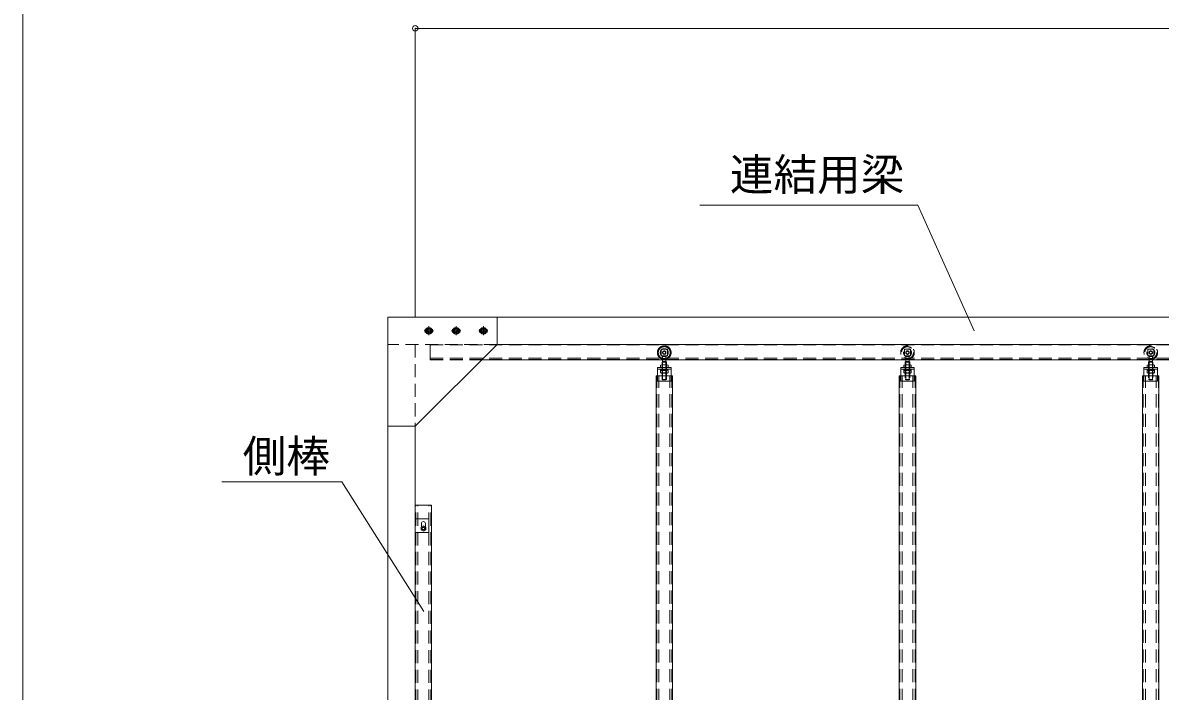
# Model space of a CAD drawing. Units: millimetres, scale not verified. Extents: x -9305 to 9305, y -6415 to 6415.
# Drawn here: x -9305 to -5133, y -544 to 1907 of the extents above; entities that cross this region are included whole.
import ezdxf
from ezdxf.enums import TextEntityAlignment as Align

# ---------------------------------------------------------------- set-up
doc = ezdxf.new("R2010")
doc.units = ezdxf.units.MM
doc.header["$LTSCALE"] = 40
doc.header["$PDMODE"] = 32
doc.header["$PDSIZE"] = 20
for name, pattern in [('CHAIN2', [12, 9, -1, 1, -1]), ('DASHED1', [1.8, 1.2, -0.6]), ('DOUBLE_CHAIN2', [12.8, 9, -1, 0.6, -0.6, 0.6, -1])]:
    doc.linetypes.add(name, pattern=pattern)
for name, color, linetype, lineweight in [('0-0_0', 7, 'Continuous', 9), ('0-4_CYG-81', 7, 'Continuous', 9), ('0-8_TEXT', 7, 'Continuous', 9), ('0-C_寸法', 7, 'Continuous', 9)]:
    doc.layers.add(name, color=color, linetype=linetype, lineweight=lineweight)
doc.styles.add('ＭＳ ゴシック', font='')
doc.styles.get('ＭＳ ゴシック').set_extended_font_data('MS Gothic')

msp = doc.modelspace()

# ---------------------------------------------------------------- linework, layer by layer
at = {"layer": '0-0_0'}
msp.add_line((-9304.61, 6414.98), (-9304.61, -6414.98), dxfattribs=at)
at = {"layer": '0-4_CYG-81'}
for p, q in [((-7965.18, 827.54), (-7965.18, -3172.46)), ((-7965.18, 827.54), (334.8, 827.54)), ((-7565.18, 827.54), (-7565.18, 727.54)), ((-7821.53, 788.54), (-7827.88, 777.54)), ((-7827.88, 777.54), (-7821.53, 766.54)), ((-7808.82, 788.54), (-7821.53, 788.54)), ((-7821.53, 766.54), (-7808.82, 766.54)), ((-7802.47, 777.54), (-7808.82, 788.54)), ((-7808.82, 766.54), (-7802.47, 777.54)), ((-7721.53, 788.54), (-7727.88, 777.54)), ((-7727.88, 777.54), (-7721.53, 766.54)), ((-7708.82, 788.54), (-7721.53, 788.54)), ((-7721.53, 766.54), (-7708.82, 766.54)), ((-7702.47, 777.54), (-7708.82, 788.54)), ((-7708.82, 766.54), (-7702.47, 777.54)), ((-7621.53, 788.54), (-7627.88, 777.54)), ((-7627.88, 777.54), (-7621.53, 766.54)), ((-7608.82, 788.54), (-7621.53, 788.54)), ((-7621.53, 766.54), (-7608.82, 766.54)), ((-7602.47, 777.54), (-7608.82, 788.54)), ((-7608.82, 766.54), (-7602.47, 777.54)), ((-7565.18, 727.54), (-7865.18, 427.54)), ((-7565.18, 727.54), (-65.2, 727.54)), ((-7622.18, 670.54), (-8.2, 670.54)), ((-6958.12, 664.34), (-6958.12, 670.54)), ((-6945.62, 664.34), (-6945.62, 670.54)), ((-6066.03, 664.34), (-6066.03, 670.54)), ((-6053.53, 664.34), (-6053.53, 670.54)), ((-5173.68, 664.34), (-5173.68, 670.54)), ((-5161.18, 664.34), (-5161.18, 670.54)), ((-6976.87, 642.52), (-6926.87, 642.52)), ((-6976.87, 592.52), (-6976.87, 642.52)), ((-6965.57, 651.51), (-6965.57, 643.56)), ((-6962.12, 652.51), (-6941.02, 652.51)), ((-6962.12, 642.56), (-6941.02, 642.56)), ((-6962.12, 632.51), (-6941.02, 632.51)), ((-6959.87, 662.54), (-6958.07, 664.34)), ((-6959.87, 662.54), (-6959.87, 652.51)), ((-6959.87, 662.54), (-6943.87, 662.54)), ((-6958.64, 651.51), (-6958.64, 643.56)), ((-6958.07, 664.34), (-6945.67, 664.34)), ((-6957.87, 652.51), (-6957.87, 664.34)), ((-6945.87, 652.51), (-6945.87, 664.34)), ((-6945.67, 664.34), (-6943.87, 662.54)), ((-6944.78, 651.51), (-6944.78, 643.56)), ((-6943.87, 662.54), (-6943.87, 652.51)), ((-6937.86, 651.51), (-6937.86, 643.56)), ((-6926.87, 642.52), (-6926.87, 592.52)), ((-6034.79, 642.51), (-6084.79, 642.51)), ((-6084.79, 642.51), (-6084.79, 592.52)), ((-6073.48, 651.51), (-6073.48, 643.56)), ((-6070.03, 652.51), (-6048.93, 652.51)), ((-6070.03, 642.56), (-6048.93, 642.56)), ((-6070.03, 632.51), (-6048.93, 632.51)), ((-6067.78, 662.54), (-6065.98, 664.34)), ((-6067.78, 662.54), (-6051.78, 662.54)), ((-6067.78, 662.54), (-6067.78, 652.51)), ((-6066.55, 651.51), (-6066.55, 643.56)), ((-6065.98, 664.34), (-6053.58, 664.34)), ((-6065.78, 652.51), (-6065.78, 664.34)), ((-6053.78, 652.51), (-6053.78, 664.34)), ((-6053.58, 664.34), (-6051.78, 662.54)), ((-6052.7, 651.51), (-6052.7, 643.56)), ((-6051.78, 662.54), (-6051.78, 652.51)), ((-6045.77, 651.51), (-6045.77, 643.56)), ((-6034.79, 592.52), (-6034.79, 642.51)), ((-5142.44, 642.51), (-5192.44, 642.51)), ((-5192.44, 642.51), (-5192.44, 592.52)), ((-5181.13, 651.51), (-5181.13, 643.56)), ((-5177.68, 652.51), (-5156.58, 652.51)), ((-5177.68, 642.56), (-5156.58, 642.56)), ((-5177.68, 632.51), (-5156.58, 632.51)), ((-5175.43, 662.54), (-5173.63, 664.34)), ((-5175.43, 662.54), (-5159.43, 662.54)), ((-5175.43, 662.54), (-5175.43, 652.51)), ((-5174.2, 651.51), (-5174.2, 643.56)), ((-5173.63, 664.34), (-5161.23, 664.34)), ((-5173.43, 652.51), (-5173.43, 664.34)), ((-5161.43, 652.51), (-5161.43, 664.34)), ((-5161.23, 664.34), (-5159.43, 662.54)), ((-5160.34, 651.51), (-5160.34, 643.56)), ((-5159.43, 662.54), (-5159.43, 652.51)), ((-5153.42, 651.51), (-5153.42, 643.56)), ((-5142.44, 592.52), (-5142.44, 642.51)), ((-6981.87, -3607.27), (-6981.87, 612.52)), ((-6981.87, 612.52), (-6976.87, 612.52)), ((-6926.87, 592.52), (-6976.87, 592.52)), ((-6926.87, 612.52), (-6921.87, 612.52)), ((-6921.87, -3607.27), (-6921.87, 612.52)), ((-6089.79, -3607.28), (-6089.79, 612.51)), ((-6089.79, 612.51), (-6084.79, 612.51)), ((-6084.79, 592.52), (-6034.79, 592.52)), ((-6034.79, 612.51), (-6029.79, 612.51)), ((-6029.79, -807.42), (-6029.79, 612.51)), ((-5197.44, -3607.28), (-5197.44, 612.51)), ((-5197.44, 612.51), (-5192.44, 612.51)), ((-5192.44, 592.52), (-5142.44, 592.52)), ((-5142.44, 612.51), (-5137.44, 612.51)), ((-5137.44, -807.42), (-5137.44, 612.51)), ((-7865.18, 427.54), (-7965.18, 427.54)), ((-7865.18, -3537.28), (-7865.18, 427.54)), ((-7805.18, 137.54), (-7865.18, 137.54)), ((-7805.18, -3537.46), (-7805.18, 137.54)), ((-7815.18, 87.54), (-7865.18, 87.54)), ((-7815.18, 37.54), (-7815.18, 87.54)), ((-7843.68, 57.45), (-7835.18, 62.36)), ((-7843.68, 47.64), (-7843.68, 57.45)), ((-7835.18, 42.73), (-7843.68, 47.64)), ((-7842.68, 70.54), (-7842.68, 58.03)), ((-7835.18, 62.36), (-7826.68, 57.45)), ((-7826.68, 47.64), (-7835.18, 42.73)), ((-7827.68, 70.54), (-7827.68, 58.03)), ((-7826.68, 57.45), (-7826.68, 47.64)), ((-7865.18, 37.54), (-7815.18, 37.54))]:
    msp.add_line(p, q, dxfattribs=at)
at = {"layer": '0-4_CYG-81', "linetype": 'CHAIN2'}
for p, q in [((-7815.18, 794.04), (-7815.18, 761.04)), ((-7715.18, 794.04), (-7715.18, 761.04)), ((-7615.18, 794.04), (-7615.18, 761.04)), ((-7831.68, 777.54), (-7798.68, 777.54)), ((-7731.68, 777.54), (-7698.68, 777.54)), ((-7631.68, 777.54), (-7598.68, 777.54))]:
    msp.add_line(p, q, dxfattribs=at)
at = {"layer": '0-4_CYG-81', "linetype": 'DASHED1'}
for p, q in [((-7565.18, 727.54), (-7965.18, 727.54)), ((-7865.18, 727.54), (-7865.18, 427.54)), ((-7810.18, 725.94), (179.8, 725.94)), ((-6071.28, 710.34), (-6048.28, 710.34)), ((-6071.28, 710.34), (-6071.28, 685.34)), ((-6048.28, 710.34), (-6048.28, 685.34)), ((-5178.93, 710.34), (-5155.93, 710.34)), ((-5178.93, 710.34), (-5178.93, 685.34)), ((-5155.93, 710.34), (-5155.93, 685.34)), ((-7810.18, 676.54), (179.8, 676.54)), ((-7810.18, 672.14), (179.8, 672.14)), ((-7810.18, 670.54), (-7622.18, 670.54)), ((-6071.28, 685.34), (-6048.28, 685.34)), ((-5178.93, 685.34), (-5155.93, 685.34)), ((-6067.78, 652.51), (-6067.78, 599.34)), ((-6051.78, 652.51), (-6051.78, 599.34)), ((-5175.43, 652.51), (-5175.43, 599.34)), ((-5159.43, 652.51), (-5159.43, 599.34)), ((-6979.57, -3607.48), (-6979.57, 612.52)), ((-6971.87, -3607.48), (-6971.87, 612.52)), ((-6931.87, -3607.48), (-6931.87, 612.52)), ((-6924.17, -3607.48), (-6924.17, 612.52)), ((-6087.49, -3607.28), (-6087.49, 612.51)), ((-6079.79, -3607.28), (-6079.79, 612.51)), ((-6039.79, -3607.28), (-6039.79, 612.51)), ((-6032.09, -3607.28), (-6032.09, 612.51)), ((-5195.14, -3607.28), (-5195.14, 612.51)), ((-5187.44, -3607.28), (-5187.44, 612.51)), ((-5147.44, -3607.28), (-5147.44, 612.51)), ((-5139.74, -3607.28), (-5139.74, 612.51)), ((-7862.88, -3537.46), (-7862.88, 137.54)), ((-7855.18, -3537.46), (-7855.18, 137.54)), ((-7815.18, -3537.46), (-7815.18, 137.54)), ((-7807.48, -3537.46), (-7807.48, 137.54))]:
    msp.add_line(p, q, dxfattribs=at)
at = {"layer": '0-4_CYG-81', "linetype": 'DOUBLE_CHAIN2'}
for p, q in [((-7810.18, 670.54), (-7810.18, 727.54)), ((-6963.37, 710.34), (-6963.37, 685.34)), ((-6963.37, 710.34), (-6940.37, 710.34)), ((-6940.37, 710.34), (-6940.37, 685.34)), ((-6963.37, 685.34), (-6940.37, 685.34)), ((-6958.12, 673.13), (-6958.12, 685.34)), ((-6945.62, 673.13), (-6945.62, 685.34)), ((-6066.03, 670.54), (-6066.03, 685.34)), ((-6053.53, 670.54), (-6053.53, 685.34)), ((-5173.68, 670.54), (-5173.68, 685.34)), ((-5161.18, 670.54), (-5161.18, 685.34)), ((-6976.87, 636.52), (-6926.87, 636.52)), ((-6965.57, 623.61), (-6965.57, 631.51)), ((-6965.37, 636.51), (-6965.37, 632.51)), ((-6965.37, 636.51), (-6938.37, 636.51)), ((-6965.37, 632.51), (-6938.37, 632.51)), ((-6959.87, 652.51), (-6959.87, 599.34)), ((-6958.64, 623.61), (-6958.64, 631.51)), ((-6951.87, 636.51), (-6957.97, 632.61)), ((-6957.87, 597.34), (-6957.87, 652.51)), ((-6946.87, 636.51), (-6952.97, 632.61)), ((-6945.87, 597.34), (-6945.87, 652.51)), ((-6944.78, 623.61), (-6944.78, 631.51)), ((-6943.87, 652.51), (-6943.87, 599.34)), ((-6938.37, 636.51), (-6938.37, 632.51)), ((-6937.86, 623.61), (-6937.86, 631.51)), ((-6084.79, 636.51), (-6034.79, 636.51)), ((-6073.48, 623.61), (-6073.48, 631.51)), ((-6073.28, 636.51), (-6046.28, 636.51)), ((-6073.28, 636.51), (-6073.28, 632.51)), ((-6073.28, 632.51), (-6046.28, 632.51)), ((-6066.55, 623.61), (-6066.55, 631.51)), ((-6059.78, 636.51), (-6065.88, 632.61)), ((-6065.78, 597.34), (-6065.78, 652.51)), ((-6054.78, 636.51), (-6060.88, 632.61)), ((-6053.78, 597.34), (-6053.78, 652.51)), ((-6052.7, 623.61), (-6052.7, 631.51)), ((-6046.28, 636.51), (-6046.28, 632.51)), ((-6045.77, 623.61), (-6045.77, 631.51)), ((-5192.44, 636.51), (-5142.44, 636.51)), ((-5181.13, 623.61), (-5181.13, 631.51)), ((-5180.93, 636.51), (-5153.93, 636.51)), ((-5180.93, 636.51), (-5180.93, 632.51)), ((-5180.93, 632.51), (-5153.93, 632.51)), ((-5174.2, 623.61), (-5174.2, 631.51)), ((-5167.43, 636.51), (-5173.53, 632.61)), ((-5173.43, 597.34), (-5173.43, 652.51)), ((-5162.43, 636.51), (-5168.53, 632.61)), ((-5161.43, 597.34), (-5161.43, 652.51)), ((-5160.34, 623.61), (-5160.34, 631.51)), ((-5153.93, 636.51), (-5153.93, 632.51)), ((-5153.42, 623.61), (-5153.42, 631.51)), ((-6976.87, 612.52), (-6926.87, 612.52)), ((-6962.12, 622.61), (-6941.02, 622.61)), ((-6959.87, 599.34), (-6943.87, 599.34)), ((-6959.87, 599.34), (-6957.87, 597.34)), ((-6957.87, 597.34), (-6945.87, 597.34)), ((-6943.87, 599.34), (-6945.87, 597.34)), ((-6084.79, 612.51), (-6034.79, 612.51)), ((-6070.03, 622.61), (-6048.93, 622.61)), ((-6067.78, 599.34), (-6051.78, 599.34)), ((-6067.78, 599.34), (-6065.78, 597.34)), ((-6065.78, 597.34), (-6053.78, 597.34)), ((-6051.78, 599.34), (-6053.78, 597.34)), ((-6029.79, 612.51), (-6029.79, -3607.28)), ((-5192.44, 612.51), (-5142.44, 612.51)), ((-5177.68, 622.61), (-5156.58, 622.61)), ((-5175.43, 599.34), (-5159.43, 599.34)), ((-5175.43, 599.34), (-5173.43, 597.34)), ((-5173.43, 597.34), (-5161.43, 597.34)), ((-5159.43, 599.34), (-5161.43, 597.34)), ((-5137.44, 612.51), (-5137.44, -3607.28))]:
    msp.add_line(p, q, dxfattribs=at)
at = {"layer": '0-4_CYG-81'}
for centre, radius in [((-7815.18, 777.54), 11), ((-7815.18, 777.54), 7.5), ((-7815.18, 777.54), 7), ((-7815.18, 777.54), 5.92), ((-7715.18, 777.54), 11), ((-7715.18, 777.54), 7.5), ((-7715.18, 777.54), 7), ((-7715.18, 777.54), 5.92), ((-7615.18, 777.54), 11), ((-7615.18, 777.54), 7.5), ((-7615.18, 777.54), 7), ((-7615.18, 777.54), 5.92), ((-7835.18, 52.54), 8.5), ((-7835.18, 52.54), 5), ((-7835.18, 52.54), 5), ((-7835.18, 52.54), 4.19)]:
    msp.add_circle(centre, radius, dxfattribs=at)
at = {"layer": '0-4_CYG-81', "linetype": 'DOUBLE_CHAIN2'}
for radius in [25, 22, 14.49, 6.25, 5]:
    msp.add_circle((-6951.87, 697.34), radius, dxfattribs=at)
at = {"layer": '0-4_CYG-81', "linetype": 'DASHED1'}
for centre, radius in [((-6059.78, 697.34), 25), ((-6059.78, 697.34), 22), ((-6059.78, 697.34), 14.49), ((-5167.43, 697.34), 25), ((-5167.43, 697.34), 22), ((-5167.43, 697.34), 14.49), ((-6059.78, 697.34), 6.25), ((-6059.78, 697.34), 5), ((-5167.43, 697.34), 6.25), ((-5167.43, 697.34), 5)]:
    msp.add_circle(centre, radius, dxfattribs=at)
at = {"layer": '0-4_CYG-81'}
for centre, radius, start, end in [((-7823.18, 777.54), 7.5, 101.415, 258.585), ((-7815.18, 777.54), 12, 126.444, 173.556), ((-7815.18, 777.54), 12, 186.444, 233.556), ((-7815.18, 777.54), 12, 66.444, 113.556), ((-7815.18, 777.54), 12, 246.444, 293.556), ((-7815.18, 777.54), 12, 6.444, 53.556), ((-7815.18, 777.54), 12, 306.444, 353.556), ((-7807.18, 777.54), 7.5, 281.415, 78.585), ((-7723.18, 777.54), 7.5, 101.415, 258.585), ((-7715.18, 777.54), 12, 126.444, 173.556), ((-7715.18, 777.54), 12, 186.444, 233.556), ((-7715.18, 777.54), 12, 66.444, 113.556), ((-7715.18, 777.54), 12, 246.444, 293.556), ((-7715.18, 777.54), 12, 6.444, 53.556), ((-7715.18, 777.54), 12, 306.444, 353.556), ((-7707.18, 777.54), 7.5, 281.415, 78.585), ((-7623.18, 777.54), 7.5, 101.415, 258.585), ((-7615.18, 777.54), 12, 126.444, 173.556), ((-7615.18, 777.54), 12, 186.444, 233.556), ((-7615.18, 777.54), 12, 66.444, 113.556), ((-7615.18, 777.54), 12, 246.444, 293.556), ((-7615.18, 777.54), 12, 6.444, 53.556), ((-7615.18, 777.54), 12, 306.444, 353.556), ((-7607.18, 777.54), 7.5, 281.415, 78.585), ((-6962.1, 646.01), 6.5, 57.795, 122.205), ((-6962.1, 649.06), 6.5, 237.795, 302.205), ((-6951.71, 628.02), 24.49, 73.565, 106.435), ((-6951.71, 667.05), 24.49, 253.565, 286.435), ((-6941.32, 646.06), 6.46, 57.58, 122.42), ((-6941.32, 649.02), 6.46, 237.58, 302.42), ((-6070.02, 646.01), 6.5, 57.795, 122.205), ((-6070.02, 649.06), 6.5, 237.795, 302.205), ((-6059.62, 628.02), 24.49, 73.565, 106.435), ((-6059.62, 667.05), 24.49, 253.565, 286.435), ((-6049.23, 646.06), 6.46, 57.58, 122.42), ((-6049.23, 649.02), 6.46, 237.58, 302.42), ((-5177.66, 646.01), 6.5, 57.795, 122.205), ((-5177.66, 649.06), 6.5, 237.795, 302.205), ((-5167.27, 628.02), 24.49, 73.565, 106.435), ((-5167.27, 667.05), 24.49, 253.565, 286.435), ((-5156.88, 646.06), 6.46, 57.58, 122.42), ((-5156.88, 649.02), 6.46, 237.58, 302.42), ((-7835.18, 70.54), 7.5, 0, 180)]:
    msp.add_arc(centre, radius, start, end, dxfattribs=at)
at = {"layer": '0-4_CYG-81', "linetype": 'DOUBLE_CHAIN2'}
for centre, radius, start, end in [((-6962.1, 626.01), 6.5, 57.795, 122.205), ((-6951.71, 608.02), 24.49, 73.565, 106.435), ((-6941.32, 626.06), 6.46, 57.58, 122.42), ((-6070.02, 626.01), 6.5, 57.795, 122.205), ((-6059.62, 608.02), 24.49, 73.565, 106.435), ((-6049.23, 626.06), 6.46, 57.58, 122.42), ((-5177.66, 626.01), 6.5, 57.795, 122.205), ((-5167.27, 608.02), 24.49, 73.565, 106.435), ((-5156.88, 626.06), 6.46, 57.58, 122.42), ((-6962.1, 629.11), 6.5, 237.795, 302.205), ((-6951.71, 647.1), 24.49, 253.565, 286.435), ((-6941.32, 629.06), 6.46, 237.58, 302.42), ((-6070.02, 629.11), 6.5, 237.795, 302.205), ((-6059.62, 647.1), 24.49, 253.565, 286.435), ((-6049.23, 629.06), 6.46, 237.58, 302.42), ((-5177.66, 629.11), 6.5, 237.795, 302.205), ((-5167.27, 647.1), 24.49, 253.565, 286.435), ((-5156.88, 629.06), 6.46, 237.58, 302.42)]:
    msp.add_arc(centre, radius, start, end, dxfattribs=at)
at = {"layer": '0-8_TEXT'}
for p in [(-6821.25, 1238.55), (-5814.9, 777.34)]:
    msp.add_line(p, (-6021.88, 1238.55), dxfattribs=at)
msp.add_lwpolyline([(-8574, 223.02), (-8133.81, 223.02), (-7833.16, -252.3)], dxfattribs=at)
at = {"layer": '0-C_寸法'}
for p, q in [((-7865.18, 827.54), (-7865.18, 1887.51)), ((234.8, 1886.51), (-7865.18, 1886.51)), ((-7861.18, 1886.51), (230.8, 1886.51))]:
    msp.add_line(p, q, dxfattribs=at)
msp.add_point((-7865.18, 1886.51), dxfattribs=at)

# ---------------------------------------------------------------- texts
at = {"layer": '0-8_TEXT', "style": 'ＭＳ ゴシック'}
for s, p in [('連結用梁', (-6711.24, 1256.71)), ('側棒', (-8498.06, 224.24))]:
    msp.add_text(s, height=117.3, dxfattribs=at).set_placement(p, align=Align.BOTTOM_LEFT)

doc.saveas('drawing.dxf')
